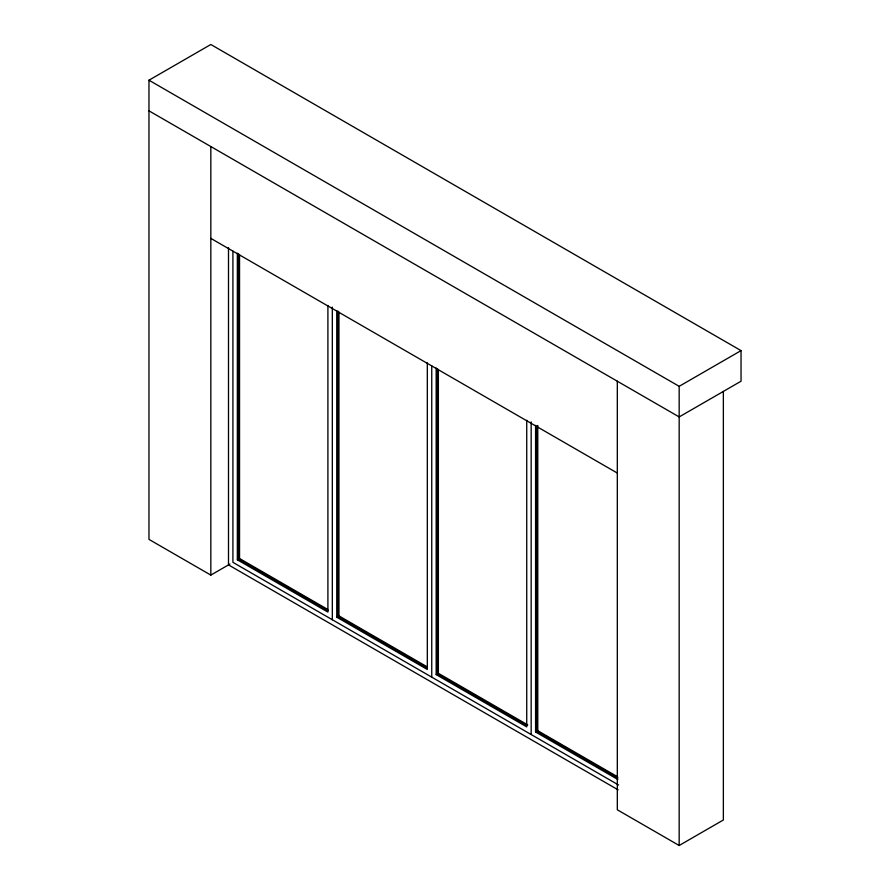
<?xml version="1.0" encoding="UTF-8"?>
<svg xmlns="http://www.w3.org/2000/svg" width="890" height="890" viewBox="0 0 890 890"><rect width="100%" height="100%" fill="white"/><g stroke="black" fill="none" stroke-linecap="round" stroke-linejoin="round"><path stroke-width="1.33" d="M229.932 564.071L210.83 575.096L148.964 539.385L148.964 80.211L210.83 44.5L741.036 350.616L741.036 381.22L679.17 416.932L148.964 110.827M237.341 253.183L237.341 559.799L239.543 558.519L327.743 609.439M148.964 80.211L679.17 386.327L741.036 350.616M336.754 310.588L336.754 617.193L338.957 615.913L427.156 666.832M436.167 367.982L436.167 674.587L438.37 673.307L527.759 724.916M535.58 425.376L535.58 731.981L537.783 730.712L617.638 776.814M617.315 381.22L617.315 809.789L679.17 845.5L723.359 819.99L723.359 391.422M210.83 238.375L617.315 473.057M328.043 610.64L238.665 559.031L238.665 253.806M427.456 668.034L338.078 616.425L338.078 311.2M526.869 725.428L437.491 673.819L437.491 368.605M617.949 778.005L536.904 731.213L536.904 425.999M237.341 559.799L327.909 612.086L327.909 305.481M336.754 617.193L427.322 669.48L427.322 362.875M436.167 674.587L526.735 726.885L526.735 420.269M535.58 731.981L617.816 779.462M618.595 785.013L232.913 562.346L232.913 251.102M618.149 789.864L228.496 564.894L228.496 247.565M679.17 386.327L679.17 845.5M537.783 425.487L537.783 730.712M531.163 421.905L531.163 734.539M438.37 369.472L438.37 673.307M431.75 365.901L431.75 677.134M338.957 312.079L338.957 615.913M332.326 307.117L332.326 619.74M239.543 254.685L239.543 558.519M210.83 146.538L210.83 575.096"/></g></svg>
